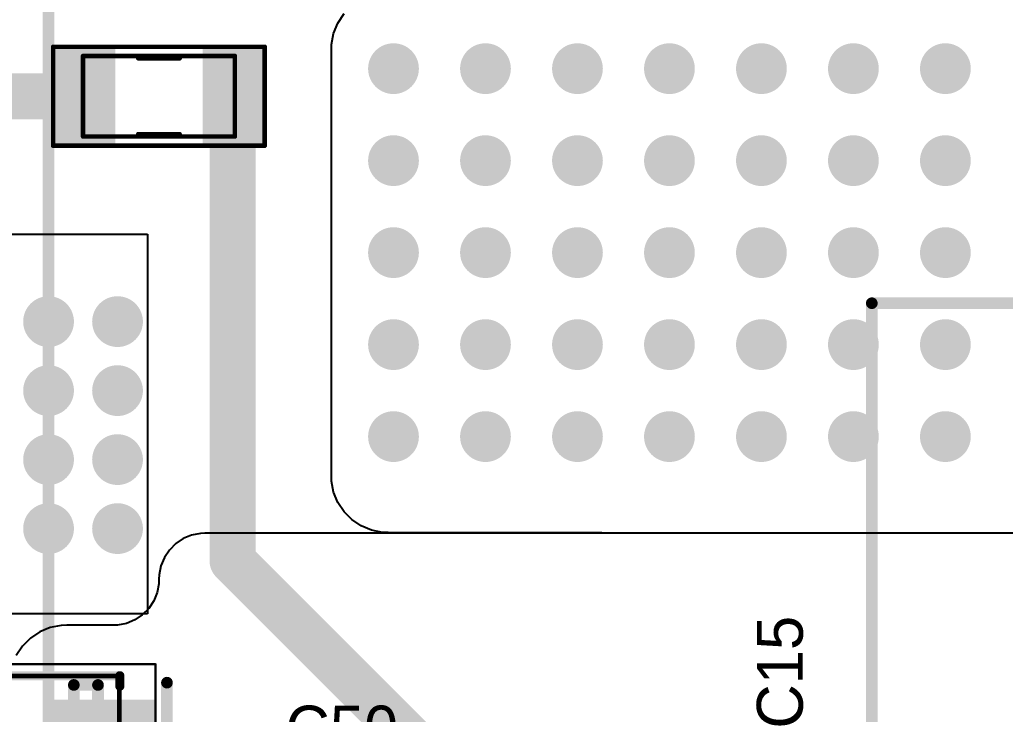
# Model space of a CAD drawing. Header units: millimetres. Extents: x 25 to 183, y 185 to 406.
# Drawn here: x 135.87 to 157.3, y 271.96 to 287.06 of the extents above; entities that cross this region are included whole.
import ezdxf

# ---------------------------------------------------------------- set-up
doc = ezdxf.new("R2010")
doc.units = ezdxf.units.MM
for name, color, linetype in [('BottomLayer', 5, 'Continuous'), ('BottomSolder', 6, 'Continuous'), ('Mechanical13', 56, 'Continuous'), ('Mechanical15', 56, 'Continuous'), ('MultiLayer', 9, 'Continuous'), ('PadHoleLayer', 156, 'Continuous'), ('TopLayer', 1, 'Continuous'), ('TopOverlay', 2, 'Continuous'), ('TopPaste', 8, 'Continuous'), ('TopSolder', 216, 'Continuous'), ('ViaHoleLayer', 16, 'Continuous')]:
    doc.layers.add(name, color=color, linetype=linetype)

# ---------------------------------------------------------------- blocks, each defined once
blk = doc.blocks.new('HEAT_SINK_C40_058_VE_1863')
at = {"layer": 'TopOverlay', "const_width": 0.254}
blk.add_lwpolyline([(14.75, -56), (14.75, 2)], dxfattribs=at)
blk = doc.blocks.new('MKP_W20_H39_5_L41_5_LS37_5_1872')
at = {"layer": 'BottomLayer', "const_width": 1.016}
for points in [[(-0.508, 0, 1), (0.508, 0, 1)], [(36.992, 0, 1), (38.008, 0, 1)]]:
    blk.add_lwpolyline(points, format="xyb", close=True, dxfattribs=at)
at = {"layer": 'BottomSolder', "const_width": 1.118}
for points in [[(-0.559, 0, 1), (0.559, 0, 1)], [(36.941, 0, 1), (38.059, 0, 1)]]:
    blk.add_lwpolyline(points, format="xyb", close=True, dxfattribs=at)
at = {"layer": 'Mechanical13', "const_width": 0.254}
for points in [[(39.5, 10), (-2, 10)], [(-2, 0.501), (-2, 10)], [(39.5, -10), (39.5, 10)], [(-2, -10), (-2, 0.501)], [(39.5, -10), (-2, -10)]]:
    blk.add_lwpolyline(points, dxfattribs=at)
at = {"layer": 'Mechanical13', "const_width": 0.127}
for points in [[(-2.064, 10, 1), (-1.937, 10, 1)], [(-2.064, 10, 1), (-1.937, 10, 1)], [(39.436, 10, 1), (39.563, 10, 1)], [(39.436, 10, 1), (39.563, 10, 1)], [(-2.064, 0.501, 1), (-1.937, 0.501, 1)], [(-2.064, 0.501, 1), (-1.937, 0.501, 1)], [(-2.064, -10, 1), (-1.937, -10, 1)], [(-2.064, -10, 1), (-1.937, -10, 1)], [(39.436, -10, 1), (39.563, -10, 1)], [(39.436, -10, 1), (39.563, -10, 1)]]:
    blk.add_lwpolyline(points, format="xyb", close=True, dxfattribs=at)
at = {"layer": 'MultiLayer', "const_width": 1.016}
for points in [[(-0.508, 0, 1), (0.508, 0, 1)], [(36.992, 0, 1), (38.008, 0, 1)]]:
    blk.add_lwpolyline(points, format="xyb", close=True, dxfattribs=at)
at = {"layer": 'PadHoleLayer', "const_width": 0.6}
for points in [[(-0.3, 0, 1), (0.3, 0, 1)], [(37.2, 0, 1), (37.8, 0, 1)]]:
    blk.add_lwpolyline(points, format="xyb", close=True, dxfattribs=at)
at = {"layer": 'TopLayer', "const_width": 1.016}
for points in [[(-0.508, 0, 1), (0.508, 0, 1)], [(36.992, 0, 1), (38.008, 0, 1)]]:
    blk.add_lwpolyline(points, format="xyb", close=True, dxfattribs=at)
at = {"layer": 'TopOverlay', "const_width": 0.254}
for points in [[(39.5, 10), (-2, 10)], [(-2, -0.501), (-2, 10)], [(39.5, -10), (39.5, 10)], [(-2, -10), (-2, -0.501)], [(39.5, -10), (-2, -10)]]:
    blk.add_lwpolyline(points, dxfattribs=at)
at = {"layer": 'TopOverlay', "const_width": 0.127}
for points in [[(-2.064, 10, 1), (-1.937, 10, 1)], [(-2.064, 10, 1), (-1.937, 10, 1)], [(39.436, 10, 1), (39.563, 10, 1)], [(39.436, 10, 1), (39.563, 10, 1)], [(-2.064, -0.501, 1), (-1.937, -0.501, 1)], [(-2.064, -0.501, 1), (-1.937, -0.501, 1)], [(-2.064, -10, 1), (-1.937, -10, 1)], [(-2.064, -10, 1), (-1.937, -10, 1)], [(39.436, -10, 1), (39.563, -10, 1)], [(39.436, -10, 1), (39.563, -10, 1)]]:
    blk.add_lwpolyline(points, format="xyb", close=True, dxfattribs=at)
at = {"layer": 'TopSolder', "const_width": 1.118}
for points in [[(-0.559, 0, 1), (0.559, 0, 1)], [(36.941, 0, 1), (38.059, 0, 1)]]:
    blk.add_lwpolyline(points, format="xyb", close=True, dxfattribs=at)
blk = doc.blocks.new('SMD_R_1206_1929')
at = {"layer": 'Mechanical13', "const_width": 0.1}
for points in [[(-1.65, 0.875), (-1.65, -0.875)], [(1.65, 0.875), (-1.65, 0.875)], [(1.65, 0.875), (1.65, -0.875)], [(1.65, -0.875), (-1.65, -0.875)]]:
    blk.add_lwpolyline(points, dxfattribs=at)
at = {"layer": 'Mechanical13', "const_width": 0.05}
for points in [[(-1.675, 0.875, 1), (-1.625, 0.875, 1)], [(-1.675, 0.875, 1), (-1.625, 0.875, 1)], [(1.625, 0.875, 1), (1.675, 0.875, 1)], [(1.625, 0.875, 1), (1.675, 0.875, 1)], [(-1.675, -0.875, 1), (-1.625, -0.875, 1)], [(-1.675, -0.875, 1), (-1.625, -0.875, 1)], [(1.625, -0.875, 1), (1.675, -0.875, 1)], [(1.625, -0.875, 1), (1.675, -0.875, 1)]]:
    blk.add_lwpolyline(points, format="xyb", close=True, dxfattribs=at)
at = {"layer": 'Mechanical15', "const_width": 0.05}
for points in [[(-2.325, 1.075), (-2.325, -1.075)], [(2.3, 1.075), (-2.325, 1.075)], [(2.3, 1.075), (2.3, -1.075)], [(2.3, -1.075), (-2.325, -1.075)]]:
    blk.add_lwpolyline(points, dxfattribs=at)
at = {"layer": 'Mechanical15', "const_width": 0.025}
for points in [[(-2.337, 1.075, 1), (-2.312, 1.075, 1)], [(-2.337, 1.075, 1), (-2.312, 1.075, 1)], [(2.288, 1.075, 1), (2.312, 1.075, 1)], [(2.288, 1.075, 1), (2.312, 1.075, 1)], [(-2.337, -1.075, 1), (-2.312, -1.075, 1)], [(-2.337, -1.075, 1), (-2.312, -1.075, 1)], [(2.288, -1.075, 1), (2.312, -1.075, 1)], [(2.288, -1.075, 1), (2.312, -1.075, 1)]]:
    blk.add_lwpolyline(points, format="xyb", close=True, dxfattribs=at)
at = {"layer": 'TopLayer'}
for points in [[(-1.05, -0.925), (-1.05, 0.925), (-2.15, -0.925), (-2.15, 0.925)], [(2.15, -0.925), (2.15, 0.925), (1.05, -0.925), (1.05, 0.925)]]:
    blk.add_solid(points, dxfattribs=at)
at = {"layer": 'TopOverlay', "const_width": 0.1}
for points in [[(-2.3, 1.075), (-2.3, -1.075)], [(2.3, 1.075), (-2.3, 1.075)], [(2.3, 1.075), (2.3, -1.075)], [(0.45, 0.825), (-0.45, 0.825)], [(0.45, -0.825), (-0.45, -0.825)], [(2.3, -1.075), (-2.3, -1.075)]]:
    blk.add_lwpolyline(points, dxfattribs=at)
at = {"layer": 'TopOverlay', "const_width": 0.05}
for points in [[(-2.325, 1.075, 1), (-2.275, 1.075, 1)], [(-2.325, 1.075, 1), (-2.275, 1.075, 1)], [(2.275, 1.075, 1), (2.325, 1.075, 1)], [(2.275, 1.075, 1), (2.325, 1.075, 1)], [(-0.475, 0.825, 1), (-0.425, 0.825, 1)], [(0.425, 0.825, 1), (0.475, 0.825, 1)], [(-0.475, -0.825, 1), (-0.425, -0.825, 1)], [(0.425, -0.825, 1), (0.475, -0.825, 1)], [(-2.325, -1.075, 1), (-2.275, -1.075, 1)], [(-2.325, -1.075, 1), (-2.275, -1.075, 1)], [(2.275, -1.075, 1), (2.325, -1.075, 1)], [(2.275, -1.075, 1), (2.325, -1.075, 1)]]:
    blk.add_lwpolyline(points, format="xyb", close=True, dxfattribs=at)
at = {"layer": 'TopPaste'}
for points in [[(-1.05, -0.925), (-1.05, 0.925), (-2.15, -0.925), (-2.15, 0.925)], [(2.15, -0.925), (2.15, 0.925), (1.05, -0.925), (1.05, 0.925)]]:
    blk.add_solid(points, dxfattribs=at)
at = {"layer": 'TopSolder'}
for points in [[(-0.948, -1.027), (-0.948, 1.027), (-2.252, -1.027), (-2.252, 1.027)], [(2.252, -1.027), (2.252, 1.027), (0.948, -1.027), (0.948, 1.027)]]:
    blk.add_solid(points, dxfattribs=at)
blk = doc.blocks.new('DO_214AC_1939')
at = {"layer": 'Mechanical13'}
for points, const_width in [([(-2.64, 1.395), (2.64, 1.395)], 0.1), ([(-2.64, -1.395), (-2.64, 1.395)], 0.1), ([(1.65, -1.225), (1.65, 1.2)], 0.254), ([(1.65, 1.2), (2.175, 1.2)], 0.254), ([(2.175, -1.225), (2.175, 1.2)], 0.254), ([(2.64, -1.395), (2.64, 1.395)], 0.1), ([(1.65, -1.225), (2.175, -1.225)], 0.254), ([(-2.64, -1.395), (2.64, -1.395)], 0.1)]:
    blk.add_lwpolyline(points, dxfattribs=dict(at, const_width=const_width))
for points, const_width in [([(-2.665, 1.395, 1), (-2.615, 1.395, 1)], 0.05), ([(-2.665, 1.395, 1), (-2.615, 1.395, 1)], 0.05), ([(1.586, 1.2, 1), (1.713, 1.2, 1)], 0.127), ([(1.586, 1.2, 1), (1.713, 1.2, 1)], 0.127), ([(2.111, 1.2, 1), (2.238, 1.2, 1)], 0.127), ([(2.111, 1.2, 1), (2.238, 1.2, 1)], 0.127), ([(2.615, 1.395, 1), (2.665, 1.395, 1)], 0.05), ([(2.615, 1.395, 1), (2.665, 1.395, 1)], 0.05), ([(1.586, -1.225, 1), (1.713, -1.225, 1)], 0.127), ([(1.586, -1.225, 1), (1.713, -1.225, 1)], 0.127), ([(2.111, -1.225, 1), (2.238, -1.225, 1)], 0.127), ([(2.111, -1.225, 1), (2.238, -1.225, 1)], 0.127), ([(-2.665, -1.395, 1), (-2.615, -1.395, 1)], 0.05), ([(-2.665, -1.395, 1), (-2.615, -1.395, 1)], 0.05), ([(2.615, -1.395, 1), (2.665, -1.395, 1)], 0.05), ([(2.615, -1.395, 1), (2.665, -1.395, 1)], 0.05)]:
    blk.add_lwpolyline(points, format="xyb", close=True, dxfattribs=dict(at, const_width=const_width))
blk.add_solid([(-2.64, -1.395), (-1.93, -1.395), (-2.64, 1.395), (-1.93, 1.395)], dxfattribs=at)
at = {"layer": 'Mechanical15'}
for points, const_width in [([(-3.425, 1.65), (3.425, 1.65)], 0.05), ([(-3.425, -1.65), (-3.425, 1.65)], 0.05), ([(3.425, -1.65), (3.425, 1.65)], 0.05), ([(0, -0.5), (0, 0.5)], 0.1), ([(-0.5, 0), (0.5, 0)], 0.1), ([(-3.425, -1.65), (3.425, -1.65)], 0.05)]:
    blk.add_lwpolyline(points, dxfattribs=dict(at, const_width=const_width))
for points, const_width in [([(-3.437, 1.65, 1), (-3.413, 1.65, 1)], 0.025), ([(-3.437, 1.65, 1), (-3.413, 1.65, 1)], 0.025), ([(3.413, 1.65, 1), (3.437, 1.65, 1)], 0.025), ([(3.413, 1.65, 1), (3.437, 1.65, 1)], 0.025), ([(-0.025, 0.5, 1), (0.025, 0.5, 1)], 0.05), ([(-0.525, 0, 1), (-0.475, 0, 1)], 0.05), ([(0.475, 0, 1), (0.525, 0, 1)], 0.05), ([(-0.025, -0.5, 1), (0.025, -0.5, 1)], 0.05), ([(-3.437, -1.65, 1), (-3.413, -1.65, 1)], 0.025), ([(-3.437, -1.65, 1), (-3.413, -1.65, 1)], 0.025), ([(3.413, -1.65, 1), (3.437, -1.65, 1)], 0.025), ([(3.413, -1.65, 1), (3.437, -1.65, 1)], 0.025)]:
    blk.add_lwpolyline(points, format="xyb", close=True, dxfattribs=dict(at, const_width=const_width))
at = {"layer": 'TopLayer'}
for points in [[(-1.3, -0.775), (-1.3, 0.775), (-3.3, -0.775), (-3.3, 0.775)], [(3.3, -0.775), (3.3, 0.775), (1.3, -0.775), (1.3, 0.775)]]:
    blk.add_solid(points, dxfattribs=at)
at = {"layer": 'TopOverlay'}
for p, q in [((-3.796, 0.26), (-3.796, -0.248)), ((-4.05, 0.006), (-3.542, 0.006))]:
    blk.add_line(p, q, dxfattribs=at)
for points, const_width in [([(-2.65, 1.175), (-2.65, 1.4)], 0.2), ([(-2.65, 1.4), (2.65, 1.4)], 0.2), ([(2.65, 1.175), (2.65, 1.4)], 0.2), ([(3.675, -1.25), (3.675, 1.25)], 0.254), ([(-2.65, -1.4), (-2.65, -1.175)], 0.2), ([(2.65, -1.4), (2.65, -1.175)], 0.2), ([(-2.65, -1.4), (2.65, -1.4)], 0.2)]:
    blk.add_lwpolyline(points, dxfattribs=dict(at, const_width=const_width))
for points, const_width in [([(-2.7, 1.4, 1), (-2.6, 1.4, 1)], 0.1), ([(-2.7, 1.4, 1), (-2.6, 1.4, 1)], 0.1), ([(2.6, 1.4, 1), (2.7, 1.4, 1)], 0.1), ([(2.6, 1.4, 1), (2.7, 1.4, 1)], 0.1), ([(3.611, 1.25, 1), (3.738, 1.25, 1)], 0.127), ([(-2.7, 1.175, 1), (-2.6, 1.175, 1)], 0.1), ([(2.6, 1.175, 1), (2.7, 1.175, 1)], 0.1), ([(-2.7, -1.175, 1), (-2.6, -1.175, 1)], 0.1), ([(2.6, -1.175, 1), (2.7, -1.175, 1)], 0.1), ([(3.611, -1.25, 1), (3.738, -1.25, 1)], 0.127), ([(-2.7, -1.4, 1), (-2.6, -1.4, 1)], 0.1), ([(-2.7, -1.4, 1), (-2.6, -1.4, 1)], 0.1), ([(2.6, -1.4, 1), (2.7, -1.4, 1)], 0.1), ([(2.6, -1.4, 1), (2.7, -1.4, 1)], 0.1)]:
    blk.add_lwpolyline(points, format="xyb", close=True, dxfattribs=dict(at, const_width=const_width))
at = {"layer": 'TopPaste'}
for points in [[(-1.3, -0.775), (-1.3, 0.775), (-3.3, -0.775), (-3.3, 0.775)], [(3.3, -0.775), (3.3, 0.775), (1.3, -0.775), (1.3, 0.775)]]:
    blk.add_solid(points, dxfattribs=at)
at = {"layer": 'TopSolder'}
for points in [[(-1.198, -0.877), (-1.198, 0.877), (-3.402, -0.877), (-3.402, 0.877)], [(3.402, -0.877), (3.402, 0.877), (1.198, -0.877), (1.198, 0.877)]]:
    blk.add_solid(points, dxfattribs=at)

msp = doc.modelspace()

# ---------------------------------------------------------------- linework, layer by layer
at = {"layer": 'BottomLayer'}
for p, q in [((139.61, 275.857), (139.429, 275.782)), ((139.802, 275.895), (139.61, 275.857)), ((139.9, 275.9), (139.802, 275.895)), ((158.4, 275.9), (139.9, 275.9)), ((139.9, 275.9), (139.9, 275.9)), ((139.266, 275.673), (139.127, 275.534)), ((139.429, 275.782), (139.266, 275.673)), ((139.018, 275.371), (138.943, 275.19)), ((139.127, 275.534), (139.018, 275.371)), ((138.943, 275.19), (138.905, 274.998)), ((138.905, 274.998), (138.9, 274.9)), ((138.9, 274.801), (138.862, 274.608)), ((138.9, 274.9), (138.9, 274.9)), ((138.9, 274.9), (138.9, 274.801)), ((138.862, 274.608), (138.786, 274.426)), ((138.786, 274.426), (138.677, 274.263)), ((138.537, 274.123), (138.374, 274.014)), ((138.677, 274.263), (138.537, 274.123)), ((136.777, 273.894), (136.537, 273.846)), ((136.9, 273.9), (136.777, 273.894)), ((137.9, 273.9), (136.9, 273.9)), ((136.9, 273.9), (136.9, 273.9)), ((137.998, 273.9), (137.9, 273.9)), ((138.192, 273.938), (137.998, 273.9)), ((138.374, 274.014), (138.192, 273.938)), ((136.311, 273.752), (136.107, 273.616)), ((136.537, 273.846), (136.311, 273.752)), ((135.934, 273.443), (135.798, 273.239)), ((136.107, 273.616), (135.934, 273.443))]:
    msp.add_line(p, q, dxfattribs=at)
at = {"layer": 'BottomLayer', "const_width": 0.45}
for points in [[(143.775, 286, 1), (144.225, 286, 1)], [(145.775, 286, 1), (146.225, 286, 1)], [(147.775, 286, 1), (148.225, 286, 1)], [(149.775, 286, 1), (150.225, 286, 1)], [(151.775, 286, 1), (152.225, 286, 1)], [(153.775, 286, 1), (154.225, 286, 1)], [(155.775, 286, 1), (156.225, 286, 1)], [(143.775, 284, 1), (144.225, 284, 1)], [(145.775, 284, 1), (146.225, 284, 1)], [(147.775, 284, 1), (148.225, 284, 1)], [(149.775, 284, 1), (150.225, 284, 1)], [(151.775, 284, 1), (152.225, 284, 1)], [(153.775, 284, 1), (154.225, 284, 1)], [(155.775, 284, 1), (156.225, 284, 1)], [(143.775, 282, 1), (144.225, 282, 1)], [(145.775, 282, 1), (146.225, 282, 1)], [(147.775, 282, 1), (148.225, 282, 1)], [(149.775, 282, 1), (150.225, 282, 1)], [(151.775, 282, 1), (152.225, 282, 1)], [(153.775, 282, 1), (154.225, 282, 1)], [(155.775, 282, 1), (156.225, 282, 1)], [(136.275, 280.5, 1), (136.725, 280.5, 1)], [(137.775, 280.5, 1), (138.225, 280.5, 1)], [(143.775, 280, 1), (144.225, 280, 1)], [(145.775, 280, 1), (146.225, 280, 1)], [(147.775, 280, 1), (148.225, 280, 1)], [(149.775, 280, 1), (150.225, 280, 1)], [(151.775, 280, 1), (152.225, 280, 1)], [(153.775, 280, 1), (154.225, 280, 1)], [(155.775, 280, 1), (156.225, 280, 1)], [(136.275, 279, 1), (136.725, 279, 1)], [(137.775, 279, 1), (138.225, 279, 1)], [(143.775, 278, 1), (144.225, 278, 1)], [(145.775, 278, 1), (146.225, 278, 1)], [(147.775, 278, 1), (148.225, 278, 1)], [(149.775, 278, 1), (150.225, 278, 1)], [(151.775, 278, 1), (152.225, 278, 1)], [(153.775, 278, 1), (154.225, 278, 1)], [(155.775, 278, 1), (156.225, 278, 1)], [(136.275, 277.5, 1), (136.725, 277.5, 1)], [(137.775, 277.5, 1), (138.225, 277.5, 1)], [(136.275, 276, 1), (136.725, 276, 1)], [(137.775, 276, 1), (138.225, 276, 1)]]:
    msp.add_lwpolyline(points, format="xyb", close=True, dxfattribs=at)
at = {"layer": 'BottomSolder', "const_width": 0.552}
for points in [[(143.724, 286, 1), (144.276, 286, 1)], [(145.724, 286, 1), (146.276, 286, 1)], [(147.724, 286, 1), (148.276, 286, 1)], [(149.724, 286, 1), (150.276, 286, 1)], [(151.724, 286, 1), (152.276, 286, 1)], [(153.724, 286, 1), (154.276, 286, 1)], [(155.724, 286, 1), (156.276, 286, 1)], [(143.724, 284, 1), (144.276, 284, 1)], [(145.724, 284, 1), (146.276, 284, 1)], [(147.724, 284, 1), (148.276, 284, 1)], [(149.724, 284, 1), (150.276, 284, 1)], [(151.724, 284, 1), (152.276, 284, 1)], [(153.724, 284, 1), (154.276, 284, 1)], [(155.724, 284, 1), (156.276, 284, 1)], [(143.724, 282, 1), (144.276, 282, 1)], [(145.724, 282, 1), (146.276, 282, 1)], [(147.724, 282, 1), (148.276, 282, 1)], [(149.724, 282, 1), (150.276, 282, 1)], [(151.724, 282, 1), (152.276, 282, 1)], [(153.724, 282, 1), (154.276, 282, 1)], [(155.724, 282, 1), (156.276, 282, 1)], [(136.224, 280.5, 1), (136.776, 280.5, 1)], [(137.724, 280.5, 1), (138.276, 280.5, 1)], [(143.724, 280, 1), (144.276, 280, 1)], [(145.724, 280, 1), (146.276, 280, 1)], [(147.724, 280, 1), (148.276, 280, 1)], [(149.724, 280, 1), (150.276, 280, 1)], [(151.724, 280, 1), (152.276, 280, 1)], [(153.724, 280, 1), (154.276, 280, 1)], [(155.724, 280, 1), (156.276, 280, 1)], [(136.224, 279, 1), (136.776, 279, 1)], [(137.724, 279, 1), (138.276, 279, 1)], [(143.724, 278, 1), (144.276, 278, 1)], [(145.724, 278, 1), (146.276, 278, 1)], [(147.724, 278, 1), (148.276, 278, 1)], [(149.724, 278, 1), (150.276, 278, 1)], [(151.724, 278, 1), (152.276, 278, 1)], [(153.724, 278, 1), (154.276, 278, 1)], [(155.724, 278, 1), (156.276, 278, 1)], [(136.224, 277.5, 1), (136.776, 277.5, 1)], [(137.724, 277.5, 1), (138.276, 277.5, 1)], [(136.224, 276, 1), (136.776, 276, 1)], [(137.724, 276, 1), (138.276, 276, 1)]]:
    msp.add_lwpolyline(points, format="xyb", close=True, dxfattribs=at)
at = {"layer": 'MultiLayer', "const_width": 0.45}
for points in [[(143.775, 286, 1), (144.225, 286, 1)], [(145.775, 286, 1), (146.225, 286, 1)], [(147.775, 286, 1), (148.225, 286, 1)], [(149.775, 286, 1), (150.225, 286, 1)], [(151.775, 286, 1), (152.225, 286, 1)], [(153.775, 286, 1), (154.225, 286, 1)], [(155.775, 286, 1), (156.225, 286, 1)], [(143.775, 284, 1), (144.225, 284, 1)], [(145.775, 284, 1), (146.225, 284, 1)], [(147.775, 284, 1), (148.225, 284, 1)], [(149.775, 284, 1), (150.225, 284, 1)], [(151.775, 284, 1), (152.225, 284, 1)], [(153.775, 284, 1), (154.225, 284, 1)], [(155.775, 284, 1), (156.225, 284, 1)], [(143.775, 282, 1), (144.225, 282, 1)], [(145.775, 282, 1), (146.225, 282, 1)], [(147.775, 282, 1), (148.225, 282, 1)], [(149.775, 282, 1), (150.225, 282, 1)], [(151.775, 282, 1), (152.225, 282, 1)], [(153.775, 282, 1), (154.225, 282, 1)], [(155.775, 282, 1), (156.225, 282, 1)], [(136.275, 280.5, 1), (136.725, 280.5, 1)], [(137.775, 280.5, 1), (138.225, 280.5, 1)], [(143.775, 280, 1), (144.225, 280, 1)], [(145.775, 280, 1), (146.225, 280, 1)], [(147.775, 280, 1), (148.225, 280, 1)], [(149.775, 280, 1), (150.225, 280, 1)], [(151.775, 280, 1), (152.225, 280, 1)], [(153.775, 280, 1), (154.225, 280, 1)], [(155.775, 280, 1), (156.225, 280, 1)], [(136.275, 279, 1), (136.725, 279, 1)], [(137.775, 279, 1), (138.225, 279, 1)], [(143.775, 278, 1), (144.225, 278, 1)], [(145.775, 278, 1), (146.225, 278, 1)], [(147.775, 278, 1), (148.225, 278, 1)], [(149.775, 278, 1), (150.225, 278, 1)], [(151.775, 278, 1), (152.225, 278, 1)], [(153.775, 278, 1), (154.225, 278, 1)], [(155.775, 278, 1), (156.225, 278, 1)], [(136.275, 277.5, 1), (136.725, 277.5, 1)], [(137.775, 277.5, 1), (138.225, 277.5, 1)], [(136.275, 276, 1), (136.725, 276, 1)], [(137.775, 276, 1), (138.225, 276, 1)]]:
    msp.add_lwpolyline(points, format="xyb", close=True, dxfattribs=at)
at = {"layer": 'TopLayer'}
for p, q in [((142.792, 286.992), (142.929, 287.197)), ((142.698, 286.765), (142.792, 286.992)), ((142.65, 286.523), (142.698, 286.765)), ((142.65, 286.4), (142.65, 286.523)), ((142.65, 277.151), (142.65, 286.4)), ((142.65, 286.4), (142.65, 286.4)), ((142.65, 286.4), (142.65, 286.4)), ((132.4, 282.4), (138.65, 282.4)), ((138.65, 282.4), (138.65, 274.15)), ((142.65, 277.03), (142.65, 277.151)), ((142.697, 276.792), (142.65, 277.03)), ((142.79, 276.568), (142.697, 276.792)), ((142.925, 276.366), (142.79, 276.568)), ((143.096, 276.194), (142.925, 276.366)), ((143.297, 276.059), (143.096, 276.194)), ((143.521, 275.966), (143.297, 276.059)), ((143.759, 275.918), (143.521, 275.966)), ((143.881, 275.918), (143.759, 275.918)), ((173.362, 275.863), (143.881, 275.918)), ((138.65, 274.15), (130.9, 274.15))]:
    msp.add_line(p, q, dxfattribs=at)
for points, const_width in [([(143.775, 286, 1), (144.225, 286, 1)], 0.45), ([(145.775, 286, 1), (146.225, 286, 1)], 0.45), ([(147.775, 286, 1), (148.225, 286, 1)], 0.45), ([(149.775, 286, 1), (150.225, 286, 1)], 0.45), ([(151.775, 286, 1), (152.225, 286, 1)], 0.45), ([(153.775, 286, 1), (154.225, 286, 1)], 0.45), ([(155.775, 286, 1), (156.225, 286, 1)], 0.45), ([(137.05, 285.4, 1), (137.55, 285.4, 1)], 0.5), ([(140.25, 285.4, 1), (140.75, 285.4, 1)], 0.5), ([(143.775, 284, 1), (144.225, 284, 1)], 0.45), ([(145.775, 284, 1), (146.225, 284, 1)], 0.45), ([(147.775, 284, 1), (148.225, 284, 1)], 0.45), ([(149.775, 284, 1), (150.225, 284, 1)], 0.45), ([(151.775, 284, 1), (152.225, 284, 1)], 0.45), ([(153.775, 284, 1), (154.225, 284, 1)], 0.45), ([(155.775, 284, 1), (156.225, 284, 1)], 0.45), ([(143.775, 282, 1), (144.225, 282, 1)], 0.45), ([(145.775, 282, 1), (146.225, 282, 1)], 0.45), ([(147.775, 282, 1), (148.225, 282, 1)], 0.45), ([(149.775, 282, 1), (150.225, 282, 1)], 0.45), ([(151.775, 282, 1), (152.225, 282, 1)], 0.45), ([(153.775, 282, 1), (154.225, 282, 1)], 0.45), ([(155.775, 282, 1), (156.225, 282, 1)], 0.45), ([(136.275, 280.5, 1), (136.725, 280.5, 1)], 0.45), ([(137.775, 280.5, 1), (138.225, 280.5, 1)], 0.45), ([(143.775, 280, 1), (144.225, 280, 1)], 0.45), ([(145.775, 280, 1), (146.225, 280, 1)], 0.45), ([(147.775, 280, 1), (148.225, 280, 1)], 0.45), ([(149.775, 280, 1), (150.225, 280, 1)], 0.45), ([(151.775, 280, 1), (152.225, 280, 1)], 0.45), ([(153.775, 280, 1), (154.225, 280, 1)], 0.45), ([(155.775, 280, 1), (156.225, 280, 1)], 0.45), ([(136.275, 279, 1), (136.725, 279, 1)], 0.45), ([(137.775, 279, 1), (138.225, 279, 1)], 0.45), ([(143.775, 278, 1), (144.225, 278, 1)], 0.45), ([(145.775, 278, 1), (146.225, 278, 1)], 0.45), ([(147.775, 278, 1), (148.225, 278, 1)], 0.45), ([(149.775, 278, 1), (150.225, 278, 1)], 0.45), ([(151.775, 278, 1), (152.225, 278, 1)], 0.45), ([(153.775, 278, 1), (154.225, 278, 1)], 0.45), ([(155.775, 278, 1), (156.225, 278, 1)], 0.45), ([(136.275, 277.5, 1), (136.725, 277.5, 1)], 0.45), ([(137.775, 277.5, 1), (138.225, 277.5, 1)], 0.45), ([(136.275, 276, 1), (136.725, 276, 1)], 0.45), ([(137.775, 276, 1), (138.225, 276, 1)], 0.45), ([(140.25, 275.3, 1), (140.75, 275.3, 1)], 0.5), ([(140.25, 275.3, 1), (140.75, 275.3, 1)], 0.5)]:
    msp.add_lwpolyline(points, format="xyb", close=True, dxfattribs=dict(at, const_width=const_width))
at = {"layer": 'TopLayer', "const_width": 1}
for points in [[(129.9, 285.4), (137.3, 285.4)], [(140.5, 275.3), (140.5, 285.4)], [(140.5, 275.3), (144.875, 270.925)]]:
    msp.add_lwpolyline(points, dxfattribs=at)
at = {"layer": 'TopSolder', "const_width": 0.552}
for points in [[(143.724, 286, 1), (144.276, 286, 1)], [(145.724, 286, 1), (146.276, 286, 1)], [(147.724, 286, 1), (148.276, 286, 1)], [(149.724, 286, 1), (150.276, 286, 1)], [(151.724, 286, 1), (152.276, 286, 1)], [(153.724, 286, 1), (154.276, 286, 1)], [(155.724, 286, 1), (156.276, 286, 1)], [(143.724, 284, 1), (144.276, 284, 1)], [(145.724, 284, 1), (146.276, 284, 1)], [(147.724, 284, 1), (148.276, 284, 1)], [(149.724, 284, 1), (150.276, 284, 1)], [(151.724, 284, 1), (152.276, 284, 1)], [(153.724, 284, 1), (154.276, 284, 1)], [(155.724, 284, 1), (156.276, 284, 1)], [(143.724, 282, 1), (144.276, 282, 1)], [(145.724, 282, 1), (146.276, 282, 1)], [(147.724, 282, 1), (148.276, 282, 1)], [(149.724, 282, 1), (150.276, 282, 1)], [(151.724, 282, 1), (152.276, 282, 1)], [(153.724, 282, 1), (154.276, 282, 1)], [(155.724, 282, 1), (156.276, 282, 1)], [(136.224, 280.5, 1), (136.776, 280.5, 1)], [(137.724, 280.5, 1), (138.276, 280.5, 1)], [(143.724, 280, 1), (144.276, 280, 1)], [(145.724, 280, 1), (146.276, 280, 1)], [(147.724, 280, 1), (148.276, 280, 1)], [(149.724, 280, 1), (150.276, 280, 1)], [(151.724, 280, 1), (152.276, 280, 1)], [(153.724, 280, 1), (154.276, 280, 1)], [(155.724, 280, 1), (156.276, 280, 1)], [(136.224, 279, 1), (136.776, 279, 1)], [(137.724, 279, 1), (138.276, 279, 1)], [(143.724, 278, 1), (144.276, 278, 1)], [(145.724, 278, 1), (146.276, 278, 1)], [(147.724, 278, 1), (148.276, 278, 1)], [(149.724, 278, 1), (150.276, 278, 1)], [(151.724, 278, 1), (152.276, 278, 1)], [(153.724, 278, 1), (154.276, 278, 1)], [(155.724, 278, 1), (156.276, 278, 1)], [(136.224, 277.5, 1), (136.776, 277.5, 1)], [(137.724, 277.5, 1), (138.276, 277.5, 1)], [(136.224, 276, 1), (136.776, 276, 1)], [(137.724, 276, 1), (138.276, 276, 1)]]:
    msp.add_lwpolyline(points, format="xyb", close=True, dxfattribs=at)
at = {"layer": 'ViaHoleLayer', "const_width": 0.25}
for points in [[(143.875, 286, 1), (144.125, 286, 1)], [(145.875, 286, 1), (146.125, 286, 1)], [(147.875, 286, 1), (148.125, 286, 1)], [(149.875, 286, 1), (150.125, 286, 1)], [(151.875, 286, 1), (152.125, 286, 1)], [(153.875, 286, 1), (154.125, 286, 1)], [(155.875, 286, 1), (156.125, 286, 1)], [(143.875, 284, 1), (144.125, 284, 1)], [(145.875, 284, 1), (146.125, 284, 1)], [(147.875, 284, 1), (148.125, 284, 1)], [(149.875, 284, 1), (150.125, 284, 1)], [(151.875, 284, 1), (152.125, 284, 1)], [(153.875, 284, 1), (154.125, 284, 1)], [(155.875, 284, 1), (156.125, 284, 1)], [(143.875, 282, 1), (144.125, 282, 1)], [(145.875, 282, 1), (146.125, 282, 1)], [(147.875, 282, 1), (148.125, 282, 1)], [(149.875, 282, 1), (150.125, 282, 1)], [(151.875, 282, 1), (152.125, 282, 1)], [(153.875, 282, 1), (154.125, 282, 1)], [(155.875, 282, 1), (156.125, 282, 1)], [(136.375, 280.5, 1), (136.625, 280.5, 1)], [(137.875, 280.5, 1), (138.125, 280.5, 1)], [(143.875, 280, 1), (144.125, 280, 1)], [(145.875, 280, 1), (146.125, 280, 1)], [(147.875, 280, 1), (148.125, 280, 1)], [(149.875, 280, 1), (150.125, 280, 1)], [(151.875, 280, 1), (152.125, 280, 1)], [(153.875, 280, 1), (154.125, 280, 1)], [(155.875, 280, 1), (156.125, 280, 1)], [(136.375, 279, 1), (136.625, 279, 1)], [(137.875, 279, 1), (138.125, 279, 1)], [(143.875, 278, 1), (144.125, 278, 1)], [(145.875, 278, 1), (146.125, 278, 1)], [(147.875, 278, 1), (148.125, 278, 1)], [(149.875, 278, 1), (150.125, 278, 1)], [(151.875, 278, 1), (152.125, 278, 1)], [(153.875, 278, 1), (154.125, 278, 1)], [(155.875, 278, 1), (156.125, 278, 1)], [(136.375, 277.5, 1), (136.625, 277.5, 1)], [(137.875, 277.5, 1), (138.125, 277.5, 1)], [(136.375, 276, 1), (136.625, 276, 1)], [(137.875, 276, 1), (138.125, 276, 1)]]:
    msp.add_lwpolyline(points, format="xyb", close=True, dxfattribs=at)

# ---------------------------------------------------------------- block references
msp.add_blockref('HEAT_SINK_C40_058_VE_1863', (121.75, 315.9))
for name, p, rotation in [('SMD_R_1206_1929', (138.9, 285.4), 180), ('MKP_W20_H39_5_L41_5_LS37_5_1872', (164.4, 278.9), 270), ('DO_214AC_1939', (135.4, 271.4), 360)]:
    msp.add_blockref(name, p, dxfattribs=dict(rotation=rotation))

# ---------------------------------------------------------------- texts
at = {"layer": 'TopOverlay'}
msp.add_text('C15', height=1, rotation=90, dxfattribs=at).set_placement((152.9, 271.65))
msp.add_text('C50', height=1, dxfattribs=at).set_placement((141.65, 271.15))

doc.saveas('drawing.dxf')
